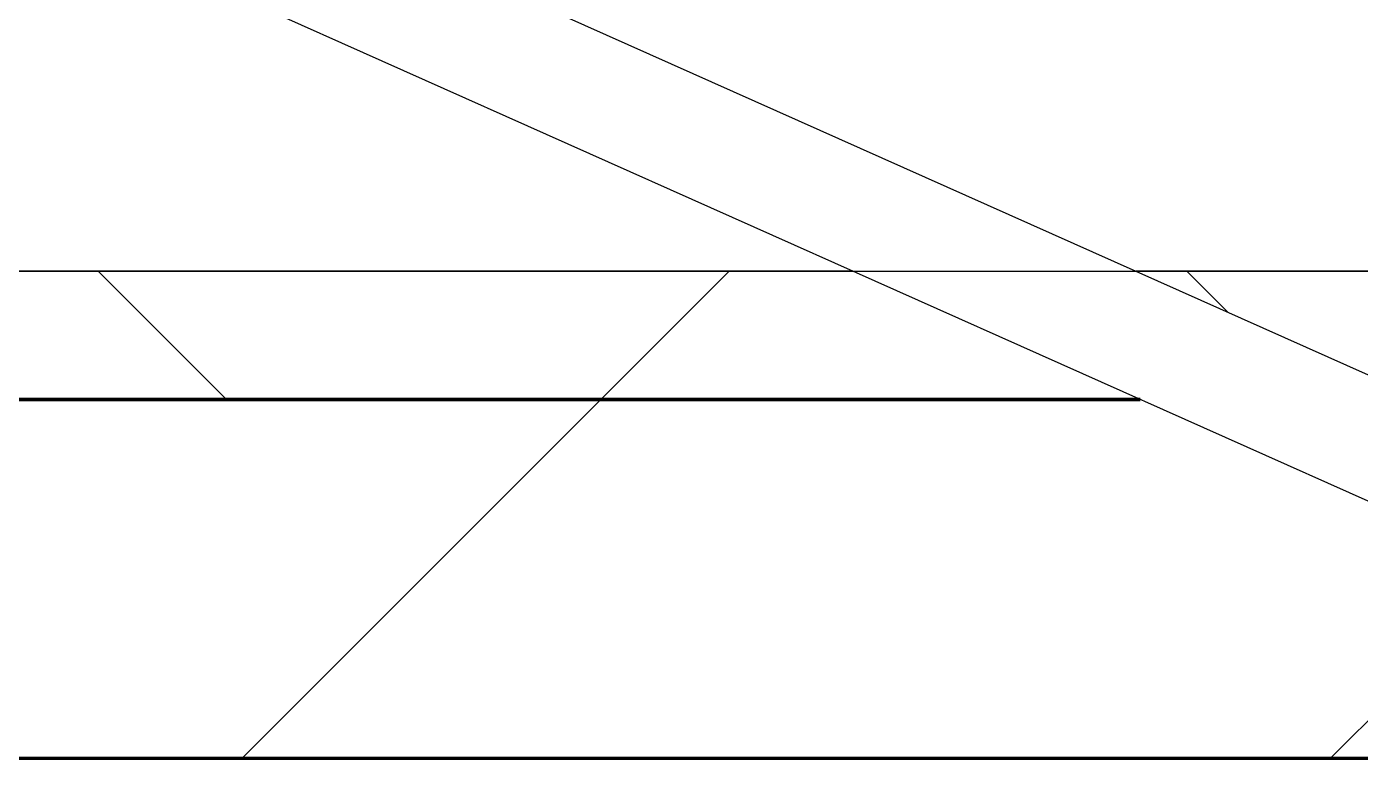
# Model space of a CAD drawing. Header units: millimetres. Extents: x -726012 to -647389, y -20772 to 18805.
# Drawn here: x -701883 to -701364, y -3461 to -3176 of the extents above; entities that cross this region are included whole.
import ezdxf
from ezdxf.xclip import XClip

# ---------------------------------------------------------------- set-up
doc = ezdxf.new("R2010")
doc.units = ezdxf.units.MM
doc.header["$XCLIPFRAME"] = 0
for name, color, linetype, lineweight in [('A-DOOR-E', 2, 'Continuous', 25), ('A-GLAZ-CURT', 2, 'Continuous', 9), ('A-WALL', 5, 'Continuous', 35), ('A-WALL-FNSH', 2, 'Continuous', 35), ('A-WALL-PATT', 1, 'Continuous', 35)]:
    doc.layers.add(name, color=color, linetype=linetype, lineweight=lineweight)
doc.layers.add('A11_ALU.SOLID SHEET', color=2, linetype='Continuous')

# ---------------------------------------------------------------- blocks, each defined once
blk = doc.blocks.new('DPA_AC-SG-PI - A1_1200x1300 mm-9677159-4233-01 ENLARGED MULTI-PURPOSE LEVEL - REFLECTED CEILING PLAN - SHEET 4')
at = {"layer": 'A-DOOR-E'}
for p, q in [((-556.64, 29.95), (511.63, -447.34)), ((493.28, -488.42), (-575, -11.13))]:
    blk.add_line(p, q, dxfattribs=at)
blk = doc.blocks.new('PPLS-PP19_Custom Tile Pattern - Custom Tile Pattern-V158-4233-01 ENLARGED MULTI-PURPOSE LEVEL - REFLECTED CEILING PLAN - SHEET 4')
at = {"layer": 'A-GLAZ-CURT'}
for p, q in [((-300, 0), (300, 0)), ((300, 0), (-300, 0)), ((195.99, 0), (213.31, 0)), ((213.31, 0), (195.99, 0)), ((230.06, 0), (300, 0)), ((-300, -50), (300, -50)), ((300, -50), (-300, -50))]:
    blk.add_line(p, q, dxfattribs=at)
for points, knots in [([(300, 0), (286.53, 0), (254.22, 0), (207.11, 0), (177.41, 0), (159.34, 0), (158.33, 0), (158.3, 0)], [-285.253232, -285.253232, -285.253232, -285.253232, -244.693688, -187.987675, -143.776725, -129.632772, -123.352749, -123.352749, -123.352749, -123.352749]), ([(159.07, 0), (159.13, 0), (160.84, 0), (165.21, 0), (174.15, 0), (185.98, 0), (208.82, 0), (219.42, 0), (230.06, 0)], [-115.643202, -115.643202, -115.643202, -115.643202, -114.681583, -87.660824, -65.295536, -41.623857, -24.459831, 0, 0, 0, 0]), ([(247.1, 0), (246.76, 0), (245.04, 0), (238.34, 0), (226.56, 0), (221.1, 0), (200.27, 0), (182.99, 0), (174.27, 0), (169.67, 0), (168.99, 0)], [-9649.085549, -9649.085549, -9649.085549, -9649.085549, -9581.591397, -9406.094246, -9221.510254, -9016.44624, -8717.832359, -8253.978395, -8152.463617, -8069.855175, -8069.855175, -8069.855175, -8069.855175]), ([(215.22, 0), (214.62, 0), (210.55, 0), (203.98, 0), (187.54, 0), (175.3, 0), (169.49, 0)], [-203.825446, -203.825446, -203.825446, -203.825446, -198.527383, -184.406837, -162.427601, -142.916156, -142.916156, -142.916156, -142.916156]), ([(171.51, 0), (176.48, 0), (193.23, 0), (201.73, 0), (208.81, 0), (213.9, 0), (241.96, 0), (264.92, 0), (275.97, 0), (278.96, 0)], [-7971.819559, -7971.819559, -7971.819559, -7971.819559, -7784.112253, -7606.717214, -7289.299508, -7042.621073, -6582.165592, -6068.460911, -5859.388289, -5859.388289, -5859.388289, -5859.388289]), ([(172.07, 0), (177.66, 0), (187.87, 0), (201.08, 0), (207.47, 0), (213.96, 0), (215.11, 0)], [-255.364076, -255.364076, -255.364076, -255.364076, -237.955587, -223.92608, -215.862851, -208.75215, -208.75215, -208.75215, -208.75215]), ([(278.8, 0), (273.99, 0), (254.99, 0), (230.43, 0), (219.94, 0), (219.02, 0)], [-12157.274966, -12157.274966, -12157.274966, -12157.274966, -11905.454923, -11162.864862, -10856.732305, -10856.732305, -10856.732305, -10856.732305]), ([(219.9, 0), (220.86, 0), (227.84, 0), (242.06, 0), (246.54, 0), (246.96, 0)], [-10670.940496, -10670.940496, -10670.940496, -10670.940496, -10511.382485, -9925.173265, -9834.877357, -9834.877357, -9834.877357, -9834.877357]), ([(279.52, 0), (280.66, 0), (284.53, 0), (291.71, 0), (296.52, 0), (297.86, 0), (298.09, 0)], [-5846.347265, -5846.347265, -5846.347265, -5846.347265, -5766.029927, -5566.724884, -5280.360606, -5199.253518, -5199.253518, -5199.253518, -5199.253518]), ([(284.76, 0), (284.76, 0), (285.09, 0), (287.47, 0), (293.59, 0), (297.76, 0), (300, 0)], [-4110.630118, -4110.630118, -4110.630118, -4110.630118, -4053.389046, -3959.664717, -3862.421465, -3746.95702, -3746.95702, -3746.95702, -3746.95702]), ([(297.38, 0), (295.84, 0), (291.62, 0), (285.38, 0), (284.87, 0)], [-4803.172655, -4803.172655, -4803.172655, -4803.172655, -4358.271401, -4143.037883, -4143.037883, -4143.037883, -4143.037883])]:
    blk.add_open_spline(points, degree=3, knots=knots, dxfattribs=at)
blk.add_open_spline([(300, 0), (293.21, 0), (286.36, 0), (279.5, 0)], degree=3, dxfattribs=at)
blk = doc.blocks.new('PPLS-PP19_Custom Tile Pattern - Custom Tile Pattern-V159-4233-01 ENLARGED MULTI-PURPOSE LEVEL - REFLECTED CEILING PLAN - SHEET 4')
at = {"layer": 'A-GLAZ-CURT'}
for p, q in [((-300, 0), (-78.98, 0)), ((-78.98, 0), (-300, 0)), ((-293.07, 0), (-275.75, 0)), ((-275.75, 0), (-293.07, 0)), ((-222.32, 0), (-205, 0)), ((-205, 0), (-222.32, 0)), ((31.34, 0), (300, 0)), ((300, 0), (31.34, 0)), ((-300, -50), (32.93, -50)), ((32.93, -50), (-300, -50))]:
    blk.add_line(p, q, dxfattribs=at)
at = {"layer": 'A-GLAZ-CURT', "flags": 128}
for points in [[(-300, 0), (-291.56, 0), (-283.3, 0), (-275.2, 0), (-267.26, 0), (-259.45, 0), (-251.77, 0), (-244.2, 0), (-236.74, 0), (-229.36, 0), (-222.06, 0), (-214.83, 0), (-207.71, 0), (-200.76, 0), (-194.02, 0), (-187.54, 0), (-181.38, 0), (-175.58, 0), (-170.25, 0), (-165.64, 0), (-162.01, 0), (-159.53, 0), (-157.46, 0), (-154.52, 0), (-149.42, 0), (-141.84, 0), (-132.81, 0), (-126.08, 0)], [(-184.81, 0), (-190.44, 0), (-196.37, 0), (-202.58, 0), (-209.04, 0), (-215.73, 0), (-222.63, 0), (-229.72, 0), (-236.97, 0), (-244.39, 0), (-251.96, 0), (-259.67, 0), (-267.51, 0), (-275.48, 0), (-283.55, 0), (-291.73, 0), (-300, 0)], [(-125.17, 0), (-128.55, 0), (-134.16, 0), (-140.03, 0), (-145.5, 0), (-150.63, 0), (-155.53, 0), (-160.27, 0), (-164.95, 0), (-169.65, 0), (-174.47, 0), (-179.49, 0), (-183.82, 0)]]:
    blk.add_lwpolyline(points, dxfattribs=at)
at = {"layer": 'A-GLAZ-CURT'}
for points, knots in [([(-300, 0), (-284.65, 0), (-240.21, 0), (-204.72, 0), (-183.83, 0)], [-5323.127839, -5323.127839, -5323.127839, -5323.127839, -4502.809032, -2899.336948, -2899.336948, -2899.336948, -2899.336948]), ([(-183.84, 0), (-193.51, 0), (-223.72, 0), (-262.56, 0), (-294.48, 0), (-300, 0)], [-15837.710199, -15837.710199, -15837.710199, -15837.710199, -15131.813646, -13729.592194, -13439.944408, -13439.944408, -13439.944408, -13439.944408]), ([(-137.88, 0), (-140.56, 0), (-147.66, 0), (-147.69, 0), (-158.72, 0), (-174.02, 0), (-185.59, 0), (-209.77, 0), (-232.01, 0), (-255.22, 0), (-262.59, 0), (-264.9, 0), (-265.4, 0)], [-3187.727384, -3187.727384, -3187.727384, -3187.727384, -2919.378265, -2477.344047, -2237.412286, -2029.680487, -1755.085331, -1400.429864, -858.079193, -543.655514, -208.940337, 0, 0, 0, 0]), ([(-258.6, 0), (-257.91, 0), (-254.26, 0), (-241.25, 0), (-225.99, 0), (-213.1, 0), (-200.2, 0), (-191, 0), (-184.75, 0), (-183.92, 0)], [-5722.54675, -5722.54675, -5722.54675, -5722.54675, -5657.471696, -5413.335975, -5017.494783, -4832.723979, -4666.091899, -4349.945572, -4301.511651, -4301.511651, -4301.511651, -4301.511651]), ([(-133.82, 0), (-135.51, 0), (-137.8, 0), (-149.31, 0), (-162.01, 0), (-177.91, 0), (-199.46, 0), (-216.65, 0), (-231.26, 0), (-233.46, 0), (-234, 0)], [-2731.647847, -2731.647847, -2731.647847, -2731.647847, -2418.507304, -2308.929706, -2113.765672, -1763.376603, -1422.553702, -978.033455, -846.069444, -682.911962, -682.911962, -682.911962, -682.911962]), ([(-233.49, 0), (-233.44, 0), (-232.38, 0), (-230.74, 0), (-225.3, 0), (-223.63, 0)], [-455.274641, -455.274641, -455.274641, -455.274641, -440.605512, -119.536984, 0, 0, 0, 0]), ([(-223.63, 0), (-219.39, 0), (-206.17, 0), (-188.58, 0), (-169.02, 0), (-152.12, 0), (-136.84, 0), (-127.33, 0), (-124.19, 0), (-123.43, 0), (-123.28, 0)], [-5463.295695, -5463.295695, -5463.295695, -5463.295695, -5161.076232, -4739.070012, -4465.409639, -4149.119819, -3839.893365, -3647.167523, -3488.92562, -3439.852845, -3439.852845, -3439.852845, -3439.852845]), ([(-183.84, 0), (-178.68, 0), (-170.48, 0), (-158.7, 0), (-157.22, 0)], [-4300.005606, -4300.005606, -4300.005606, -4300.005606, -4000.813434, -3840.635403, -3840.635403, -3840.635403, -3840.635403]), ([(-183.21, 0), (-180.83, 0), (-156.72, 0), (-129.95, 0), (-110.8, 0), (-99.5, 0), (-91.46, 0)], [-2883.360913, -2883.360913, -2883.360913, -2883.360913, -2700.551212, -1002.059161, -460.363443, 0, 0, 0, 0]), ([(-116.31, 0), (-122.18, 0), (-142.35, 0), (-165.44, 0), (-182.87, 0)], [-17701.573127, -17701.573127, -17701.573127, -17701.573127, -17136.203329, -15861.324362, -15861.324362, -15861.324362, -15861.324362]), ([(-152.35, 0), (-151.03, 0), (-147.71, 0), (-143.57, 0), (-138.62, 0)], [-3494.978217, -3494.978217, -3494.978217, -3494.978217, -3371.022232, -3227.460399, -3227.460399, -3227.460399, -3227.460399]), ([(-118.78, 0), (-121.86, 0), (-126.28, 0), (-136.96, 0), (-147.46, 0), (-150.03, 0), (-150.57, 0)], [-5938.474035, -5938.474035, -5938.474035, -5938.474035, -5700.061948, -5508.838257, -5298.784692, -5196.16478, -5196.16478, -5196.16478, -5196.16478]), ([(-150.34, 0), (-150.07, 0), (-147.75, 0), (-142.6, 0), (-127.26, 0), (-107.3, 0), (-92.5, 0), (-81.72, 0), (-78.93, 0)], [-4948.728362, -4948.728362, -4948.728362, -4948.728362, -4883.323924, -4440.880425, -4054.690705, -3793.097032, -3402.597032, -3257.037749, -3257.037749, -3257.037749, -3257.037749]), ([(-116.66, 0), (-123.83, 0), (-133.98, 0), (-147.74, 0), (-149.07, 0)], [-6858.444941, -6858.444941, -6858.444941, -6858.444941, -6449.282163, -6277.220794, -6277.220794, -6277.220794, -6277.220794]), ([(-148.23, 0), (-146.94, 0), (-140.15, 0), (-137.28, 0), (-133.93, 0), (-128.78, 0), (-126.5, 0)], [-6162.058746, -6162.058746, -6162.058746, -6162.058746, -6017.569127, -5560.701257, -5364.112219, -5231.017328, -5231.017328, -5231.017328, -5231.017328]), ([(-86.16, 0), (-91.37, 0), (-104.13, 0), (-122.65, 0), (-139.03, 0), (-146.11, 0), (-146.95, 0)], [-1681.3698, -1681.3698, -1681.3698, -1681.3698, -1374.161226, -945.742622, -741.901385, -489.130243, -489.130243, -489.130243, -489.130243]), ([(-146.69, 0), (-146.59, 0), (-145.49, 0), (-135.69, 0), (-128.29, 0), (-125.15, 0)], [-420.34245, -420.34245, -420.34245, -420.34245, -406.956646, -290.263673, 0, 0, 0, 0]), ([(-127.41, 0), (-131.63, 0), (-133.16, 0), (-134.09, 0), (-134.15, 0)], [-8540.990293, -8540.990293, -8540.990293, -8540.990293, -8266.114998, -8246.473386, -8246.473386, -8246.473386, -8246.473386]), ([(-134.15, 0), (-133.32, 0), (-130.31, 0), (-122.39, 0), (-116.16, 0), (-115.55, 0)], [-7657.439573, -7657.439573, -7657.439573, -7657.439573, -7293.749979, -6839.55839, -6791.247831, -6791.247831, -6791.247831, -6791.247831]), ([(-120.13, 0), (-120.14, 0), (-120.24, 0), (-121.3, 0), (-129.25, 0), (-133.82, 0)], [-2933.992132, -2933.992132, -2933.992132, -2933.992132, -2920.575025, -2840.280255, -2731.647847, -2731.647847, -2731.647847, -2731.647847]), ([(-113.43, 0), (-113.44, 0), (-113.96, 0), (-119.73, 0), (-125.43, 0), (-127.03, 0), (-127.41, 0)], [-328.499627, -328.499627, -328.499627, -328.499627, -282.672656, -98.539552, -24.539552, 0, 0, 0, 0]), ([(-126.5, 0), (-122.44, 0), (-108.71, 0), (-93.17, 0), (-81.98, 0), (-78.97, 0)], [-5231.017328, -5231.017328, -5231.017328, -5231.017328, -4994.692869, -4542.524482, -4368.642937, -4368.642937, -4368.642937, -4368.642937]), ([(-125.15, 0), (-124.93, 0), (-122.77, 0), (-119.2, 0), (-115.67, 0)], [-3362.7396, -3362.7396, -3362.7396, -3362.7396, -3342.215224, -3152.568375, -3152.568375, -3152.568375, -3152.568375]), ([(-122.08, 0), (-122.01, 0), (-121.69, 0), (-121.2, 0), (-120.88, 0)], [-3136.336417, -3136.336417, -3136.336417, -3136.336417, -3110.304437, -3035.164275, -3035.164275, -3035.164275, -3035.164275]), ([(-78.97, 0), (-88.04, 0), (-99.82, 0), (-114.02, 0), (-117.28, 0), (-118.78, 0)], [-724.358901, -724.358901, -724.358901, -724.358901, -229.489605, -116.330425, 0, 0, 0, 0]), ([(-115.61, 0), (-114.63, 0), (-110.08, 0), (-96.78, 0), (-84.91, 0), (-79.09, 0), (-78.99, 0)], [-5701.804272, -5701.804272, -5701.804272, -5701.804272, -5430.283136, -5103.229623, -4799.173296, -4793.465626, -4793.465626, -4793.465626, -4793.465626]), ([(-78.98, 0), (-84.83, 0), (-96.11, 0), (-111.83, 0), (-114.83, 0), (-115.55, 0)], [-1095.30438, -1095.30438, -1095.30438, -1095.30438, -789.402658, -501.969187, -253.357867, -253.357867, -253.357867, -253.357867]), ([(-79.79, 0), (-81.1, 0), (-91.75, 0), (-105.57, 0), (-113.95, 0), (-115.53, 0)], [-2299.497386, -2299.497386, -2299.497386, -2299.497386, -2193.204658, -1433.981041, -1154.262737, -1154.262737, -1154.262737, -1154.262737]), ([(-78.96, 0), (-79.43, 0), (-89.06, 0), (-102.26, 0), (-113.33, 0), (-115.52, 0)], [-7534.644833, -7534.644833, -7534.644833, -7534.644833, -7508.296369, -7004.680444, -6880.170334, -6880.170334, -6880.170334, -6880.170334]), ([(-115.51, 0), (-114.1, 0), (-109.32, 0), (-98.9, 0), (-88.91, 0), (-81.4, 0), (-79.76, 0)], [-3149.741142, -3149.741142, -3149.741142, -3149.741142, -3074.362186, -2902.289527, -2605.247022, -2522.0547, -2522.0547, -2522.0547, -2522.0547]), ([(-78.97, 0), (-80.2, 0), (-90.37, 0), (-103.01, 0), (-115.5, 0)], [-19113.108174, -19113.108174, -19113.108174, -19113.108174, -18935.241197, -17727.390859, -17727.390859, -17727.390859, -17727.390859]), ([(-114.89, 0), (-107.98, 0), (-93.44, 0), (-83.01, 0), (-78.95, 0)], [-6773.888853, -6773.888853, -6773.888853, -6773.888853, -6236.997189, -5846.488716, -5846.488716, -5846.488716, -5846.488716]), ([(-114.79, 0), (-114.44, 0), (-113.88, 0), (-113.43, 0), (-113.43, 0)], [-492.74944, -492.74944, -492.74944, -492.74944, -394.672656, -330.879064, -330.879064, -330.879064, -330.879064]), ([(-91.46, 0), (-90.09, 0), (-86.03, 0), (-81.62, 0), (-78.93, 0)], [-19832.387487, -19832.387487, -19832.387487, -19832.387487, -19753.885894, -19612.634311, -19612.634311, -19612.634311, -19612.634311]), ([(-79.79, 0), (-81.24, 0), (-82.76, 0), (-83.28, 0), (-83.28, 0)], [-1608.428934, -1608.428934, -1608.428934, -1608.428934, -1424.436217, -1393.971743, -1393.971743, -1393.971743, -1393.971743]), ([(-83.28, 0), (-83.28, 0), (-82.95, 0), (-80.89, 0), (-79.53, 0)], [-1393.4169, -1393.4169, -1393.4169, -1393.4169, -1353.722004, -1286.743147, -1286.743147, -1286.743147, -1286.743147]), ([(31.09, 0), (32.5, 0), (38.78, 0), (53.39, 0), (71.67, 0), (84.83, 0), (85.61, 0), (88.13, 0), (88.86, 0)], [-4844.334544, -4844.334544, -4844.334544, -4844.334544, -4705.298446, -4353.683244, -3960.84581, -3759.045785, -3336.541051, -3181.45882, -3181.45882, -3181.45882, -3181.45882]), ([(136.44, 0), (121.66, 0), (86.93, 0), (51.16, 0), (31.18, 0)], [-106.750556, -106.750556, -106.750556, -106.750556, -59.610984, 0, 0, 0, 0]), ([(103.09, 0), (101.08, 0), (86.31, 0), (63.34, 0), (41.24, 0), (32.83, 0), (31.27, 0)], [-375.435014, -375.435014, -375.435014, -375.435014, -369.147452, -330.153101, -307.516438, -302.210511, -302.210511, -302.210511, -302.210511]), ([(76.63, 0), (74.8, 0), (67.65, 0), (53.52, 0), (39.74, 0), (32.53, 0), (31.3, 0)], [-3095.572228, -3095.572228, -3095.572228, -3095.572228, -2950.589685, -2634.532728, -2313.748533, -2246.611491, -2246.611491, -2246.611491, -2246.611491]), ([(31.31, 0), (31.94, 0), (35.93, 0), (48.37, 0), (67.69, 0), (82.42, 0), (89.49, 0)], [-139.375777, -139.375777, -139.375777, -139.375777, -135.792042, -118.513713, -97.899267, -76.722145, -76.722145, -76.722145, -76.722145]), ([(31.33, 0), (34.8, 0), (52.2, 0), (88.72, 0), (120.63, 0), (138.28, 0), (138.53, 0)], [-401.364905, -401.364905, -401.364905, -401.364905, -390.253598, -346.313304, -291.370682, -290.5735, -290.5735, -290.5735, -290.5735]), ([(31.33, 0), (37.1, 0), (52.1, 0), (70.92, 0), (82.12, 0), (83.66, 0)], [-4874.14523, -4874.14523, -4874.14523, -4874.14523, -4573.028122, -4094.177415, -3869.465285, -3869.465285, -3869.465285, -3869.465285]), ([(70.61, 0), (66.16, 0), (55.8, 0), (41.76, 0), (34.81, 0), (31.34, 0)], [-4647.237329, -4647.237329, -4647.237329, -4647.237329, -4326.416877, -4098.545751, -3883.394943, -3883.394943, -3883.394943, -3883.394943]), ([(53.18, 0), (53.06, 0), (52.22, 0), (45.12, 0), (36.8, 0), (31.34, 0)], [-622.740158, -622.740158, -622.740158, -622.740158, -566.066452, -360.610861, -11.214832, -11.214832, -11.214832, -11.214832]), ([(31.4, 0), (33.92, 0), (39.54, 0), (51.19, 0), (58.74, 0), (61.34, 0), (61.45, 0)], [-1794.984122, -1794.984122, -1794.984122, -1794.984122, -1645.594513, -1443.202566, -1228.752106, -1120.932285, -1120.932285, -1120.932285, -1120.932285]), ([(32.02, 0), (33.36, 0), (38.27, 0), (45.92, 0), (57.76, 0), (64.47, 0), (72.74, 0), (75.22, 0), (76.03, 0), (76.21, 0)], [-1161.809332, -1161.809332, -1161.809332, -1161.809332, -1089.329421, -901.315459, -753.071572, -495.328968, -421.953223, -334.951786, -290.452333, -290.452333, -290.452333, -290.452333]), ([(89.49, 0), (87.31, 0), (82.99, 0), (74.4, 0), (62.26, 0), (51.85, 0), (44.35, 0), (35.53, 0), (32.41, 0)], [-7347.773364, -7347.773364, -7347.773364, -7347.773364, -7135.649961, -6924.452779, -6738.82075, -6548.303034, -6314.283804, -6175.773004, -6175.773004, -6175.773004, -6175.773004]), ([(88.54, 0), (82.16, 0), (71.01, 0), (57.82, 0), (46.51, 0), (41.18, 0), (36.02, 0), (35.54, 0), (35.54, 0)], [-381.017509, -381.017509, -381.017509, -381.017509, -357.622665, -341.267687, -334.000314, -326.15566, -319.318397, -317.489778, -317.489778, -317.489778, -317.489778]), ([(36.29, 0), (37.77, 0), (48.82, 0), (64.79, 0), (95.91, 0), (124.45, 0), (132.42, 0), (134.6, 0)], [-314.598523, -314.598523, -314.598523, -314.598523, -305.899624, -287.17622, -249.500363, -194.761443, -152.241002, -152.241002, -152.241002, -152.241002]), ([(61.47, 0), (61.47, 0), (61.21, 0), (54.61, 0), (53.71, 0), (53.56, 0)], [-1113.311073, -1113.311073, -1113.311073, -1113.311073, -1096.402191, -891.204116, -747.28819, -747.28819, -747.28819, -747.28819]), ([(76.22, 0), (75.58, 0), (73.64, 0), (71.05, 0), (70.61, 0)], [-193.634889, -193.634889, -193.634889, -193.634889, -31.537676, 0, 0, 0, 0]), ([(168.37, 0), (167.68, 0), (162.47, 0), (147.02, 0), (115.06, 0), (94.84, 0), (89.49, 0)], [-543.375029, -543.375029, -543.375029, -543.375029, -530.793311, -458.593899, -401.860199, -382.186068, -382.186068, -382.186068, -382.186068]), ([(90.33, 0), (94.36, 0), (106.18, 0), (116.36, 0), (128.63, 0), (128.95, 0)], [-75.885801, -75.885801, -75.885801, -75.885801, -63.759246, -39.050993, -35.895543, -35.895543, -35.895543, -35.895543]), ([(114.39, 0), (114.2, 0), (112.08, 0), (105.42, 0), (95.62, 0), (91.97, 0), (90.37, 0)], [-8148.58938, -8148.58938, -8148.58938, -8148.58938, -8105.191388, -7723.759874, -7531.75727, -7376.617754, -7376.617754, -7376.617754, -7376.617754]), ([(94.4, 0), (94.4, 0), (94.64, 0), (99.11, 0), (108.97, 0), (120.79, 0), (139.94, 0), (163.31, 0), (185.23, 0), (193.62, 0), (194.69, 0), (194.79, 0)], [-2348.345796, -2348.345796, -2348.345796, -2348.345796, -2310.419338, -2233.599744, -2052.234781, -1843.028543, -1530.39897, -1095.004608, -529.74427, -295.064701, -265.121568, -265.121568, -265.121568, -265.121568]), ([(129.02, 0), (129.02, 0), (124.41, 0), (122.35, 0), (114.96, 0), (108.04, 0), (103.09, 0)], [-35.386604, -35.386604, -35.386604, -35.386604, -31.430235, -22.807238, -15.488593, 0, 0, 0, 0]), ([(157.9, 0), (156.77, 0), (151.67, 0), (143.29, 0), (134.04, 0), (126.24, 0), (118.6, 0), (114.23, 0), (111.98, 0), (105.66, 0), (105.23, 0), (105.23, 0)], [-10292.955006, -10292.955006, -10292.955006, -10292.955006, -10098.273015, -9847.788484, -9677.714971, -9567.007022, -9453.21225, -9220.200448, -9012.77275, -8966.157302, -8929.495943, -8929.495943, -8929.495943, -8929.495943]), ([(105.26, 0), (105.52, 0), (111.01, 0), (112.65, 0), (113.59, 0)], [-8920.561005, -8920.561005, -8920.561005, -8920.561005, -8814.835624, -8577.462505, -8577.462505, -8577.462505, -8577.462505])]:
    blk.add_open_spline(points, degree=3, knots=knots, dxfattribs=at)
for points in [[(-117.74, 0), (-117.53, 0), (-117.09, 0), (-116.55, 0)], [(-115.6, 0), (-116.52, 0), (-117.19, 0), (-117.56, 0)], [(-79.08, 0), (-81.43, 0), (-83.78, 0), (-86.16, 0)], [(80.35, 0), (79.57, 0), (78.27, 0), (76.63, 0)], [(84.06, 0), (83.48, 0), (82.41, 0), (81.72, 0)], [(89.47, 0), (91.21, 0), (93.16, 0), (94.33, 0)]]:
    blk.add_open_spline(points, degree=3, dxfattribs=at)
blk = doc.blocks.new('*U885')
at = {"layer": 'A-GLAZ-CURT'}
for name, p in [('PPLS-PP19_Custom Tile Pattern - Custom Tile Pattern-V158-4233-01 ENLARGED MULTI-PURPOSE LEVEL - REFLECTED CEILING PLAN - SHEET 4', (-25800, 4270.45)), ('PPLS-PP19_Custom Tile Pattern - Custom Tile Pattern-V159-4233-01 ENLARGED MULTI-PURPOSE LEVEL - REFLECTED CEILING PLAN - SHEET 4', (-25200, 4270.45))]:
    blk.add_blockref(name, p, dxfattribs=at)
blk = doc.blocks.new('*U1287')
blk.add_lwpolyline([(21173.36, -580), (28210, -580), (28210, -6849.96), (45954.15, -6849.96), (45954.15, 600), (82995.06, 600), (83086.47, 650), (90052, 650), (90392, 990), (103159.16, 990), (103159.16, 4990), (21173.36, 4990), (21173.36, 3485.45), (21203.36, 3485.45), (21203.36, 925.54), (21173.36, 925.54), (21173.36, -580)])

msp = doc.modelspace()

# ---------------------------------------------------------------- hatches: boundary and pattern name
at = {"layer": 'A-WALL-PATT', "lineweight": 9}
h = msp.add_hatch(dxfattribs=at)
h.set_pattern_fill('FP_3', color=256, style=0, pattern_type=2)
h.set_pattern_definition([(45, (0, 0), (-212.13203, 212.13203), []), (135, (0, 0), (-212.13203, -212.13203), [])])
h.paths.add_polyline_path([(-698728.22, -3320.94), (-698728.22, -3270.94), (-701451.04, -3270.94), (-701339.13, -3320.94), (-699206.29, -3320.94)])
h.paths.add_polyline_path([(-703169.5, -3320.94), (-701449.44, -3320.94), (-701561.35, -3270.94), (-705051.04, -3270.94), (-704939.13, -3320.94), (-703306.16, -3320.94)])
h.paths.add_polyline_path([(-706586.05, -3320.94), (-705049.44, -3320.94), (-705161.35, -3270.94), (-716522.37, -3270.94), (-716522.37, -3320.94), (-706722.72, -3320.94)])
h = msp.add_hatch(dxfattribs=at)
h.set_pattern_fill('FP_4', color=256, style=0, pattern_type=2)
h.set_pattern_definition([(45, (0, 0), (-212.13203, 212.13203), [])])
h.paths.add_polyline_path([(-698678.22, -3460.94), (-698678.22, -3320.94), (-701339.13, -3320.94), (-701288.73, -3343.46), (-701284.96, -3341.28), (-701279.79, -3341.28), (-701273.71, -3345.94), (-701272.71, -3350.62), (-701207.37, -3379.81), (-701225.73, -3420.89), (-701449.44, -3320.94), (-704939.13, -3320.94), (-704888.73, -3343.46), (-704884.96, -3341.28), (-704879.79, -3341.28), (-704873.71, -3345.94), (-704872.71, -3350.62), (-704807.37, -3379.81), (-704825.73, -3420.89), (-705049.44, -3320.94), (-716522.37, -3320.94), (-716522.37, -3460.94), (-699206.29, -3460.94)])

# ---------------------------------------------------------------- linework, layer by layer
at = {"layer": 'A-WALL', "color": 7, "lineweight": 70}
for p, q in [((-702382.37, -3320.94), (-701449.44, -3320.94)), ((-701449.44, -3320.94), (-702382.37, -3320.94)), ((-701182.37, -3460.94), (-702382.37, -3460.94))]:
    msp.add_line(p, q, dxfattribs=at)
at = {"layer": 'A-WALL-FNSH', "color": 250}
for p, q in [((-702382.37, -3270.94), (-701561.35, -3270.94)), ((-701451.04, -3270.94), (-701182.37, -3270.94))]:
    msp.add_line(p, q, dxfattribs=at)

# ---------------------------------------------------------------- block references
msp.add_blockref('*U885', (-676282.37, -7541.39))
at = {"layer": 'A-DOOR-E', "rotation": 180}
msp.add_blockref('DPA_AC-SG-PI - A1_1200x1300 mm-9677159-4233-01 ENLARGED MULTI-PURPOSE LEVEL - REFLECTED CEILING PLAN - SHEET 4', (-701782.37, -3390.94), dxfattribs=at)

# ---------------------------------------------------------------- next in the draw order: block references
at = {"layer": 'A11_ALU.SOLID SHEET'}
ref = msp.add_blockref('*U1287', (-744682.37, 3579.02), dxfattribs=at)
XClip(ref).set_block_clipping_path([(22516.8245944298, -23612.0000696909), (92487.8891097467, 7199.9972603897)])

doc.saveas('drawing.dxf')
